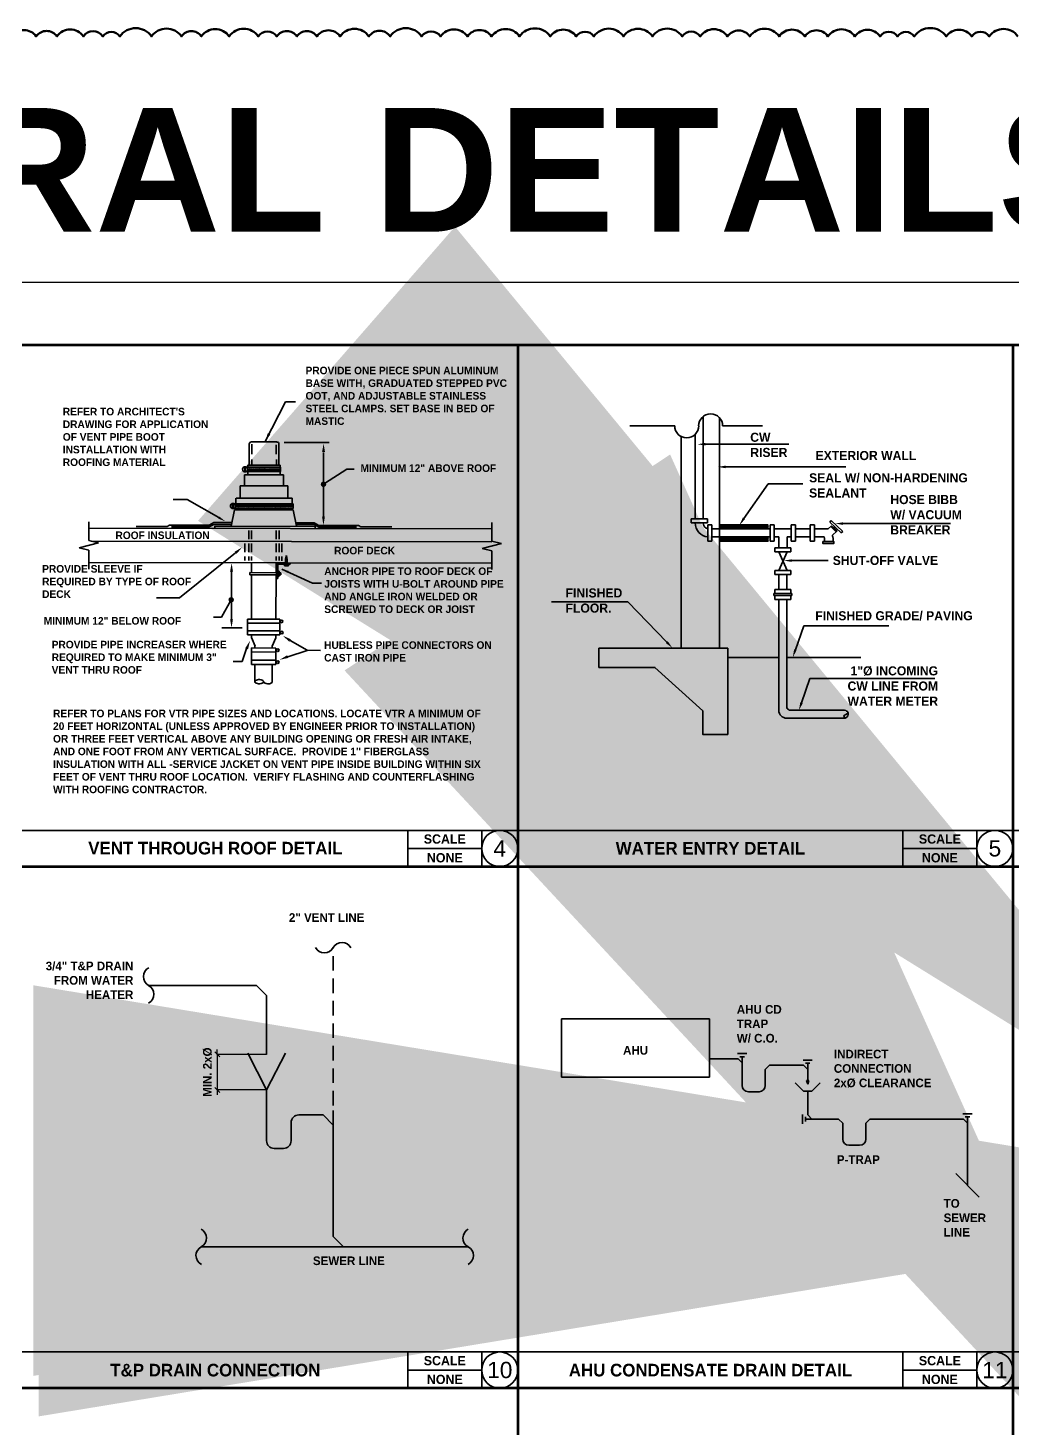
# Model space of a CAD drawing. Header units: inches. Extents: x 2025 to 34930, y -6955 to 4650.
# Drawn here: x 9066 to 9544, y -2413 to -1735 of the extents above; entities that cross this region are included whole.
import ezdxf

# ---------------------------------------------------------------- set-up
doc = ezdxf.new("R2010")
doc.units = ezdxf.units.IN
doc.header["$MEASUREMENT"] = 0
doc.layers.get('DEFPOINTS').update_dxf_attribs({"color": 104})
doc.layers.add('PDF-TEXT', color=7, linetype='Continuous', lineweight=35)
doc.layers.add('REV.01', color=1, linetype='Continuous', lineweight=50)
doc.styles.add('BOO', font='GOTHIC.TTF', dxfattribs={"height": 6})
doc.styles.add('Century Gothic_B', font='GOTHICB.TTF', dxfattribs={"height": 6.659722})
doc.styles.add('PDF Arial', font='arial.ttf')
doc.styles.add('PDF Arial Bold', font='arialbd.ttf')
doc.styles.add('romans', font='romans.shx')
doc.styles.add('SWISS', font='swissl.ttf')
doc.dimstyles.new('MECH-DIM', dxfattribs={"dimscale": 12, "dimtxt": 6, "dimasz": 0.2, "dimexe": 0, "dimexo": 0, "dimgap": 0, "dimtad": 0, "dimdec": 0, "dimzin": 3, "dimdsep": 46, "dimlunit": 4, "dimtxsty": 'BOO', "dimblk1": 'OBLIQUE', "dimblk2": 'OBLIQUE', "dimsah": 1, "dimcen": 0, "dimclrd": 45, "dimclre": 45, "dimclrt": 256, "dimazin": 0, "dimtfac": 1, "dimtdec": 0, "dimtix": 1, "dimtmove": 0, "dimatfit": 0, "dimfxl": 1, "dimtvp": 1, "dimfrac": 2, "dimtolj": 1, "dimtzin": 0, "dimarcsym": 2})
doc.dimstyles.new('STANDARD$7', dxfattribs={"dimscale": 48, "dimtxt": 0.125, "dimasz": 0.125, "dimexe": 0.0625, "dimexo": 0.0625, "dimgap": 0.0625, "dimtad": 1, "dimdec": 0, "dimzin": 3, "dimdsep": 46, "dimlunit": 4, "dimtxsty": 'SWISS', "dimcen": 0.0625, "dimadec": 0, "dimazin": 0, "dimtfac": 1, "dimtdec": 0, "dimtmove": 0, "dimatfit": 3, "dimfxl": 1, "dimfrac": 2, "dimtolj": 1, "dimtzin": 0, "dimarcsym": 0})

# ---------------------------------------------------------------- blocks, each defined once
blk = doc.blocks.new('_Oblique')
at = {"color": 0, "linetype": 'ByBlock', "lineweight": -2}
blk.add_line((-0.5, -0.5), (0.5, 0.5), dxfattribs=at)
blk = doc.blocks.new('*D298')
at = {"layer": 'DEFPOINTS', "color": 0, "ltscale": 0.3, "transparency": 16777216}
for p in [(9181.99, -2232.1), (9158.13, -2249.35), (9181.99, -2249.35)]:
    blk.add_point(p, dxfattribs=at)
at = {"layer": 'PDF-TEXT', "color": 45, "lineweight": -2, "ltscale": 0.3, "transparency": 16777216}
for p, q in [((9158.13, -2232.1), (9158.13, -2229.7)), ((9181.99, -2232.1), (9158.13, -2232.1)), ((9158.13, -2232.1), (9158.13, -2249.35)), ((9181.99, -2249.35), (9158.13, -2249.35)), ((9158.13, -2249.35), (9158.13, -2251.75))]:
    blk.add_line(p, q, dxfattribs=at)
at = {"layer": 'PDF-TEXT', "color": 45, "lineweight": -2, "ltscale": 0.3, "transparency": 16777216, "xscale": 2.4, "yscale": 2.4, "zscale": 2.4}
for p, rotation in [((9158.13, -2232.1), 270), ((9158.13, -2249.35), 90)]:
    blk.add_blockref('_Oblique', p, dxfattribs=dict(at, rotation=rotation))
at = {"layer": 'PDF-TEXT', "ltscale": 0.3, "transparency": 16777216, "insert": (9153.39, -2240.73), "char_height": 6, "attachment_point": 5, "rotation": 90, "style": 'BOO'}
blk.add_mtext('\\A1;{\\fCentury Gothic|b1|i0|c0|p34;\\H0.69792x;MIN. 2x%%C}', dxfattribs=at)
blk = doc.blocks.new('A$Cf9ec4cc1')
at = {"layer": 'PDF-TEXT'}
for centre, start, end in [((2.62, 4.82), 117.55874, 241.46432), ((-2.63, -4.82), 297.61731, 61.40527)]:
    blk.add_arc(centre, 5.49, start, end, dxfattribs=at)
blk = doc.blocks.new('A$Cb49b8052')
for p, q in [((-6, 3), (-6, -3)), ((-4, 1.5), (-4, -1.5)), ((-4, 0), (0, 0))]:
    blk.add_line(p, q)

msp = doc.modelspace()

# ---------------------------------------------------------------- hatches: boundary and pattern name
at = {"layer": 'PDF-TEXT', "transparency": 33554559}
for points in [[(9209.6, -1954.4), (9209.1, -1954.52), (9208.66, -1954.77), (9208.35, -1955.21), (9208.29, -1955.71), (9208.35, -1956.28), (9208.66, -1956.65), (9209.09, -1956.97), (9209.6, -1957.09)], [(9210.92, -1955.71), (9210.79, -1955.21), (9209.6, -1955.71), (9210.79, -1956.28)], [(9164.84, -2010.39), (9164.34, -2010.52), (9163.9, -2010.77), (9163.65, -2011.21), (9163.53, -2011.71), (9163.65, -2012.27), (9163.9, -2012.64), (9164.34, -2012.96), (9164.84, -2013.09)], [(9166.16, -2011.71), (9166.09, -2011.21), (9164.84, -2011.71), (9166.09, -2012.27)]]:
    msp.add_hatch(color=256, dxfattribs=at).paths.add_polyline_path(points)
h = msp.add_hatch(color=256, dxfattribs=at)
h.paths.add_polyline_path([(9209.6, -1957.08), (9210.11, -1956.96), (9209.61, -1955.71)])
h.paths.add_polyline_path([(9210.11, -1954.52), (9209.61, -1954.39), (9209.61, -1955.71)])
at = {"layer": 'PDF-TEXT', "ltscale": 0.3}
h = msp.add_hatch(dxfattribs=at)
h.set_pattern_fill('NET3', color=256, scale=3.923132, style=0)
h.set_pattern_definition([(360, (9376.11147, -2048.2543), (2e-16, 0.4903915), []), (60, (9376.11147, -2048.2543), (-0.4246915, 0.2451958), []), (120, (9376.11147, -2048.2543), (-0.4246915, -0.2451958), [])])
h.paths.add_polyline_path([(9425.09, -1977.35), (9425.09, -1975.39), (9401.56, -1975.39), (9401.56, -1977.35)])
h.paths.add_polyline_path([(9401.56, -1981.28), (9401.56, -1983.24), (9425.09, -1983.24), (9425.09, -1981.28)])
at = {"layer": 'PDF-TEXT', "transparency": 33554559}
h = msp.add_hatch(color=256, dxfattribs=at)
h.paths.add_polyline_path([(9164.84, -2013.09), (9165.34, -2012.96), (9164.84, -2011.71)])
h.paths.add_polyline_path([(9165.34, -2010.52), (9164.84, -2010.4), (9164.84, -2011.71)])

# ---------------------------------------------------------------- linework, layer by layer
at = {"layer": 'DEFPOINTS'}
msp.add_lwpolyline([(8330.71, -1857.81), (9797.6, -1857.81), (9797.6, -2938.88), (8330.71, -2938.88)], close=True, dxfattribs=at)
at = {"layer": 'PDF-TEXT', "color": 42, "lineweight": 100}
for p, q in [((8343.83, -1888.19), (9787.29, -1888.19)), ((9303.83, -1888.19), (9303.83, -2917.77)), ((9543.83, -1888.19), (9543.83, -2917.77)), ((8343.83, -2141.08), (9787.29, -2141.08)), ((9787.29, -2393.96), (8343.83, -2393.96))]:
    msp.add_line(p, q, dxfattribs=at)
at = {"layer": 'PDF-TEXT'}
for p, q in [((9181.32, -1934.99), (9191.12, -1915.71)), ((9191.12, -1915.71), (9195.95, -1915.72)), ((9173.53, -1946.44), (9173.55, -1936.23)), ((9173.67, -1935.85), (9173.61, -1936.23)), ((9173.92, -1935.54), (9173.67, -1935.85)), ((9174.24, -1935.29), (9173.92, -1935.54)), ((9174.62, -1935.23), (9174.24, -1935.29)), ((9174.62, -1935.16), (9187.02, -1935.18)), ((9174.81, -1936.35), (9174.8, -1941.18)), ((9186.71, -1936.69), (9186.7, -1941.13)), ((9187.4, -1935.31), (9187.02, -1935.25)), ((9187.71, -1935.56), (9187.4, -1935.31)), ((9187.96, -1935.87), (9187.71, -1935.56)), ((9188.02, -1936.25), (9187.96, -1935.87)), ((9188, -1946.47), (9188.02, -1936.26)), ((9190.46, -1935.44), (9212.39, -1935.48)), ((9209.57, -1971.88), (9209.62, -1940.36)), ((9394.74, -1936.33), (9435.2, -1936.33)), ((9171.4, -1947.69), (9171.4, -1949.38)), ((9171.41, -1947.69), (9171.78, -1947.69)), ((9171.78, -1947.69), (9171.77, -1949.38)), ((9172.28, -1947.44), (9188.82, -1947.47)), ((9172.97, -1946.44), (9188.57, -1946.47)), ((9172.97, -1947.44), (9172.97, -1946.44)), ((9174.79, -1943.68), (9174.79, -1946.44)), ((9186.82, -1943.7), (9186.81, -1946.46)), ((9188.57, -1946.47), (9188.57, -1947.47)), ((9188.82, -1947.47), (9188.82, -1949.59)), ((9404.62, -1947.32), (9462.84, -1947.32)), ((9171.33, -1956.52), (9171.33, -1951.14)), ((9171.33, -1951.14), (9190.19, -1951.17)), ((9171.4, -1949.38), (9171.78, -1949.38)), ((9172.28, -1949.57), (9188.82, -1949.6)), ((9172.96, -1951.14), (9172.96, -1949.57)), ((9173.46, -1948.01), (9173.15, -1949.14)), ((9173.84, -1948.01), (9173.53, -1949.14)), ((9174.21, -1948.01), (9173.96, -1949.14)), ((9174.65, -1948.01), (9174.34, -1949.14)), ((9175.03, -1948.01), (9174.72, -1949.14)), ((9175.41, -1948.01), (9175.15, -1949.14)), ((9175.84, -1948.01), (9175.53, -1949.14)), ((9176.22, -1948.01), (9175.91, -1949.14)), ((9176.66, -1948.01), (9176.41, -1949.14)), ((9177.1, -1948.01), (9176.78, -1949.14)), ((9177.47, -1948.01), (9177.16, -1949.14)), ((9177.85, -1948.02), (9177.6, -1949.14)), ((9178.29, -1948.02), (9177.97, -1949.15)), ((9178.66, -1948.02), (9178.35, -1949.15)), ((9179.1, -1948.02), (9178.79, -1949.15)), ((9179.48, -1948.02), (9179.16, -1949.15)), ((9179.92, -1948.02), (9179.6, -1949.15)), ((9180.29, -1948.02), (9179.98, -1949.15)), ((9180.73, -1948.02), (9180.41, -1949.15)), ((9181.11, -1948.02), (9180.79, -1949.15)), ((9181.54, -1948.02), (9181.23, -1949.15)), ((9181.92, -1948.02), (9181.6, -1949.15)), ((9182.3, -1948.02), (9182.05, -1949.15)), ((9182.67, -1948.02), (9182.42, -1949.15)), ((9183.17, -1948.02), (9182.86, -1949.15)), ((9183.55, -1948.02), (9183.24, -1949.15)), ((9183.93, -1948.03), (9183.67, -1949.15)), ((9184.36, -1948.03), (9184.05, -1949.16)), ((9184.74, -1948.03), (9184.43, -1949.16)), ((9185.12, -1948.03), (9184.86, -1949.16)), ((9185.55, -1948.03), (9185.24, -1949.16)), ((9185.93, -1948.03), (9185.62, -1949.16)), ((9186.37, -1948.03), (9186.12, -1949.16)), ((9186.81, -1948.03), (9186.49, -1949.16)), ((9187.19, -1948.03), (9186.87, -1949.16)), ((9187.56, -1948.03), (9187.31, -1949.16)), ((9188, -1948.03), (9187.68, -1949.16)), ((9188.38, -1948.03), (9188.06, -1949.16)), ((9188.81, -1948.03), (9188.5, -1949.16)), ((9188.56, -1951.17), (9188.56, -1949.59)), ((9190.19, -1951.17), (9190.18, -1956.55)), ((9210.04, -1955.39), (9220.89, -1948.33)), ((9220.96, -1948.33), (9224.53, -1948.34)), ((9169.19, -1956.52), (9169.19, -1962.47)), ((9169.19, -1956.52), (9192.37, -1956.56)), ((9192.37, -1956.56), (9192.36, -1962.51)), ((9413.4, -1972.33), (9425.13, -1955.44)), ((9425.13, -1955.44), (9442.03, -1955.44)), ((9143.43, -1963.06), (9136.73, -1963.05)), ((9158.89, -1971.92), (9143.43, -1963.06)), ((9166.48, -1968.11), (9164.9, -1976.06)), ((9165.54, -1965.47), (9165.92, -1965.48)), ((9165.54, -1965.48), (9165.54, -1967.17)), ((9165.54, -1967.17), (9165.91, -1967.17)), ((9165.92, -1965.48), (9165.91, -1967.17)), ((9166.42, -1965.23), (9194.93, -1965.27)), ((9194.92, -1967.4), (9166.42, -1967.36)), ((9194.92, -1968.15), (9166.48, -1968.11)), ((9167.42, -1965.73), (9167.1, -1966.86)), ((9167.17, -1962.48), (9167.17, -1965.23)), ((9167.17, -1967.36), (9167.17, -1968.11)), ((9194.37, -1962.51), (9167.19, -1962.47)), ((9167.8, -1965.73), (9167.48, -1966.86)), ((9168.17, -1965.73), (9167.92, -1966.86)), ((9168.61, -1965.73), (9168.29, -1966.86)), ((9168.99, -1965.73), (9168.67, -1966.86)), ((9169.36, -1965.73), (9169.11, -1966.86)), ((9169.8, -1965.74), (9169.48, -1966.86)), ((9170.18, -1965.74), (9169.86, -1966.86)), ((9170.62, -1965.74), (9170.36, -1966.87)), ((9170.99, -1965.74), (9170.74, -1966.87)), ((9171.43, -1965.74), (9171.12, -1966.87)), ((9171.81, -1965.74), (9171.56, -1966.87)), ((9172.24, -1965.74), (9171.93, -1966.87)), ((9172.62, -1965.74), (9172.31, -1966.87)), ((9173.06, -1965.74), (9172.75, -1966.87)), ((9173.43, -1965.74), (9173.12, -1966.87)), ((9173.87, -1965.74), (9173.56, -1966.87)), ((9174.25, -1965.74), (9173.94, -1966.87)), ((9174.69, -1965.74), (9174.37, -1966.87)), ((9175.06, -1965.74), (9174.75, -1966.87)), ((9175.44, -1965.74), (9175.19, -1966.87)), ((9175.88, -1965.74), (9175.56, -1966.87)), ((9176.25, -1965.75), (9176, -1966.87)), ((9176.63, -1965.75), (9176.38, -1966.88)), ((9177.13, -1965.75), (9176.81, -1966.88)), ((9177.51, -1965.75), (9177.19, -1966.88)), ((9177.88, -1965.75), (9177.63, -1966.88)), ((9178.32, -1965.75), (9178.07, -1966.88)), ((9178.7, -1965.75), (9178.45, -1966.88)), ((9179.14, -1965.75), (9178.82, -1966.88)), ((9179.51, -1965.75), (9179.26, -1966.88)), ((9179.95, -1965.75), (9179.64, -1966.88)), ((9180.33, -1965.75), (9180.01, -1966.88)), ((9180.76, -1965.75), (9180.51, -1966.88)), ((9181.14, -1965.75), (9180.89, -1966.88)), ((9181.58, -1965.75), (9181.27, -1966.88)), ((9181.95, -1965.75), (9181.64, -1966.88)), ((9182.39, -1965.76), (9182.08, -1966.88)), ((9182.77, -1965.76), (9182.46, -1966.89)), ((9183.14, -1965.76), (9182.89, -1966.89)), ((9183.58, -1965.76), (9183.27, -1966.89)), ((9184.02, -1965.76), (9183.71, -1966.89)), ((9184.4, -1965.76), (9184.08, -1966.89)), ((9184.84, -1965.76), (9184.52, -1966.89)), ((9185.27, -1965.76), (9185.02, -1966.89)), ((9185.65, -1965.76), (9185.4, -1966.89)), ((9186.09, -1965.76), (9185.78, -1966.89)), ((9186.53, -1965.76), (9186.21, -1966.89)), ((9186.9, -1965.76), (9186.59, -1966.89)), ((9187.34, -1965.76), (9187.03, -1966.89)), ((9187.72, -1965.76), (9187.4, -1966.89)), ((9188.09, -1965.76), (9187.84, -1966.89)), ((9188.53, -1965.77), (9188.22, -1966.89)), ((9188.97, -1965.77), (9188.66, -1966.9)), ((9189.35, -1965.77), (9189.03, -1966.9)), ((9189.79, -1965.77), (9189.47, -1966.9)), ((9190.16, -1965.77), (9189.85, -1966.9)), ((9190.54, -1965.77), (9190.28, -1966.9)), ((9190.92, -1965.77), (9190.66, -1966.9)), ((9191.35, -1965.77), (9191.04, -1966.9)), ((9191.73, -1965.77), (9191.47, -1966.9)), ((9192.17, -1965.77), (9191.92, -1966.9)), ((9192.6, -1965.77), (9192.29, -1966.9)), ((9192.98, -1965.77), (9192.73, -1966.9)), ((9193.48, -1965.77), (9193.17, -1966.9)), ((9193.92, -1965.77), (9193.6, -1966.9)), ((9194.3, -1965.77), (9194.04, -1966.9)), ((9194.36, -1962.52), (9194.36, -1965.27)), ((9194.36, -1967.4), (9194.36, -1968.16)), ((9194.74, -1965.78), (9194.42, -1966.9)), ((9194.93, -1965.27), (9194.92, -1967.4)), ((9194.92, -1968.16), (9196.54, -1976.11)), ((9095.85, -1982.97), (9095.87, -1973.88)), ((9156.51, -1974.29), (9154.25, -1975.6)), ((9165.28, -1974.31), (9156.5, -1974.29)), ((9196.17, -1974.36), (9205.01, -1974.37)), ((9205.01, -1974.37), (9207.26, -1975.68)), ((9291.25, -1983.28), (9291.27, -1974.2)), ((9461.49, -1974.79), (9513.61, -1974.79)), ((9095.86, -1977.02), (9291.26, -1977.33)), ((9118.73, -1976.17), (9133.77, -1976.2)), ((9133.77, -1976.2), (9134.9, -1975.57)), ((9154.25, -1975.61), (9134.89, -1975.58)), ((9135.9, -1976.39), (9154.25, -1976.42)), ((9154.25, -1976.42), (9156.51, -1975.17)), ((9165.08, -1975.18), (9156.5, -1975.17)), ((9156.94, -1977.11), (9156.94, -1976.05)), ((9156.95, -1976.05), (9205.62, -1976.13)), ((9173.35, -1978.14), (9173.35, -1982.34)), ((9174.74, -1978.14), (9174.73, -1982.34)), ((9186.64, -1978.16), (9186.63, -1982.36)), ((9188.09, -1978.17), (9188.08, -1982.36)), ((9196.36, -1975.23), (9205, -1975.25)), ((9205, -1975.25), (9207.26, -1976.5)), ((9205.63, -1976.12), (9205.63, -1977.19)), ((9207.25, -1975.69), (9226.61, -1975.73)), ((9207.25, -1976.51), (9225.61, -1976.54)), ((9226.62, -1975.72), (9227.74, -1976.35)), ((9227.74, -1976.35), (9242.77, -1976.38)), ((9091.15, -1986.53), (9100.55, -1984.16)), ((9095.84, -1987.66), (9091.15, -1986.53)), ((9095.83, -1996.81), (9095.84, -1987.66)), ((9100.55, -1984.16), (9095.85, -1982.97)), ((9096.91, -1983.29), (9291.25, -1983.6)), ((9171.46, -1984.4), (9171.46, -1988.6)), ((9173.34, -1984.41), (9173.34, -1988.6)), ((9174.73, -1984.41), (9174.72, -1988.61)), ((9186.63, -1984.43), (9186.62, -1988.62)), ((9188.07, -1984.43), (9188.07, -1988.63)), ((9189.45, -1984.43), (9189.44, -1988.63)), ((9286.55, -1986.84), (9295.95, -1984.47)), ((9291.25, -1987.98), (9286.55, -1986.84)), ((9291.23, -1997.12), (9291.25, -1987.98)), ((9295.95, -1984.47), (9291.25, -1983.28)), ((9191.25, -1993.83), (9095.83, -1993.68)), ((9167.01, -1988.97), (9139.85, -2010.85)), ((9171.45, -1990.67), (9171.45, -1992.74)), ((9173.33, -1990.67), (9173.33, -1992.74)), ((9174.71, -1993.8), (9174.7, -1998.56)), ((9174.72, -1990.67), (9174.71, -1992.74)), ((9186.61, -1993.82), (9186.6, -1998.58)), ((9186.62, -1990.69), (9186.61, -1992.76)), ((9186.86, -1994.02), (9186.85, -2001.47)), ((9193.44, -1994.03), (9186.86, -1994.02)), ((9187.41, -2001.47), (9187.42, -1994.52)), ((9187.42, -1994.52), (9193.44, -1994.53)), ((9188.06, -1990.69), (9188.06, -1992.76)), ((9189.44, -1990.69), (9189.43, -1992.77)), ((9190.68, -1995.34), (9190.68, -1994.52)), ((9192.68, -1995.34), (9190.68, -1995.34)), ((9191.63, -1990.32), (9191.25, -1992.08)), ((9191.25, -1992.08), (9191.25, -1994.02)), ((9191.94, -1992.2), (9191.63, -1990.32)), ((9291.23, -1994), (9191.93, -1993.84)), ((9191.94, -1994.02), (9191.94, -1992.2)), ((9192.69, -1994.53), (9192.68, -1995.34)), ((9193.44, -1994.52), (9193.44, -1994.02)), ((9436.6, -1992.74), (9454.16, -1992.74)), ((9165.02, -2021.67), (9165.05, -1997.8)), ((9173.89, -1998.56), (9173.88, -1999.63)), ((9186.85, -1998.59), (9173.89, -1998.56)), ((9173.89, -1999.63), (9186.85, -1999.65)), ((9174.7, -1999.63), (9174.67, -2021.06)), ((9186.6, -1999.65), (9186.57, -2021.08)), ((9186.85, -2001.47), (9187.42, -2001.47)), ((9188.17, -2000.28), (9187.41, -2000.28)), ((9187.42, -1997.9), (9188.17, -1997.9)), ((9188.17, -1997.91), (9188.16, -2000.28)), ((9188.17, -1999.66), (9188.98, -1999.66)), ((9188.24, -1998.58), (9188.99, -1998.59)), ((9188.98, -1999.66), (9188.98, -1998.59)), ((9189.42, -1996.84), (9204.32, -2003.69)), ((9204.32, -2003.69), (9208.58, -2003.7)), ((9139.85, -2010.85), (9128.7, -2010.83)), ((9164.79, -2011.77), (9160.13, -2020.15)), ((9357.05, -2012.74), (9320.1, -2012.74)), ((9376, -2032.26), (9357.05, -2012.74)), ((9160.13, -2020.15), (9156.32, -2020.15)), ((9172.72, -2021.06), (9172.71, -2028.76)), ((9188.51, -2021.08), (9172.72, -2021.06)), ((9188.49, -2028.79), (9188.51, -2021.08)), ((9170.09, -2025.31), (9160.32, -2025.29)), ((9172.71, -2026.82), (9188.5, -2026.85)), ((9172.71, -2028.76), (9188.49, -2028.79)), ((9172.72, -2023), (9188.5, -2023.03)), ((9174.65, -2028.77), (9174.65, -2030.08)), ((9186.55, -2030.1), (9186.55, -2028.78)), ((9438.34, -2035.99), (9442.42, -2024.33)), ((9442.42, -2024.33), (9483.64, -2024.33)), ((9170.12, -2041.66), (9172.32, -2035.41)), ((9174.64, -2035.09), (9174.63, -2043.11)), ((9186.48, -2035.11), (9174.64, -2035.09)), ((9174.65, -2030.08), (9176.4, -2034.16)), ((9176.39, -2035.1), (9176.39, -2034.15)), ((9184.79, -2034.17), (9186.55, -2030.1)), ((9184.79, -2035.11), (9184.79, -2034.17)), ((9186.48, -2036.17), (9186.48, -2035.11)), ((9193.38, -2031.48), (9201.65, -2036.2)), ((9165.79, -2041.66), (9170.12, -2041.66)), ((9174.63, -2041.04), (9186.47, -2041.06)), ((9186.48, -2037.05), (9174.64, -2037.03)), ((9186.47, -2043.13), (9186.48, -2036.17)), ((9192.3, -2039.38), (9201.65, -2036.26)), ((9201.65, -2036.19), (9208.1, -2036.27)), ((9174.63, -2043.11), (9186.47, -2043.13)), ((9176.37, -2051.44), (9176.38, -2043.11)), ((9184.76, -2051.46), (9184.78, -2043.13)), ((9176.43, -2051.13), (9176.37, -2051.45)), ((9176.37, -2051.45), (9176.43, -2051.76)), ((9176.68, -2050.89), (9176.43, -2051.13)), ((9176.43, -2051.76), (9176.68, -2052.01)), ((9177.06, -2050.69), (9176.68, -2050.89)), ((9176.68, -2052.01), (9177.06, -2052.2)), ((9177.56, -2050.51), (9177.06, -2050.69)), ((9177.06, -2052.2), (9177.56, -2052.39)), ((9178.13, -2050.44), (9177.56, -2050.51)), ((9177.56, -2052.39), (9178.12, -2052.45)), ((9178.12, -2052.45), (9178.75, -2052.45)), ((9178.75, -2050.44), (9178.13, -2050.44)), ((9179.31, -2050.51), (9178.75, -2050.44)), ((9178.75, -2052.45), (9179.31, -2052.39)), ((9179.82, -2050.7), (9179.31, -2050.51)), ((9179.31, -2052.39), (9179.81, -2052.2)), ((9179.81, -2052.2), (9180.19, -2052.02)), ((9180.19, -2050.89), (9179.82, -2050.7)), ((9180.44, -2051.14), (9180.19, -2050.89)), ((9180.19, -2052.02), (9180.44, -2051.77)), ((9180.5, -2051.45), (9180.44, -2051.14)), ((9180.44, -2051.77), (9180.5, -2051.45)), ((9180.63, -2051.45), (9180.69, -2051.77)), ((9180.69, -2051.77), (9180.94, -2052.02)), ((9180.94, -2052.02), (9181.31, -2052.21)), ((9181.31, -2052.21), (9181.81, -2052.39)), ((9181.81, -2052.39), (9182.38, -2052.46)), ((9182.38, -2052.46), (9183, -2052.46)), ((9183, -2052.46), (9183.57, -2052.4)), ((9183.57, -2052.4), (9184.07, -2052.21)), ((9184.07, -2052.21), (9184.45, -2052.02)), ((9184.45, -2052.02), (9184.7, -2051.77)), ((9184.7, -2051.77), (9184.76, -2051.46)), ((9441.33, -2061.61), (9445.42, -2049.95)), ((9445.42, -2049.95), (9506.01, -2049.95)), ((9787.29, -2123.5), (8343.83, -2123.5)), ((9250.5, -2141.08), (9250.5, -2123.5)), ((9286.27, -2141.08), (9286.27, -2123.5)), ((9490.5, -2141.08), (9490.5, -2123.5)), ((9526.27, -2141.08), (9526.27, -2123.5)), ((9286.27, -2132.28), (9250.5, -2132.28)), ((9526.27, -2132.28), (9490.5, -2132.28)), ((9214.31, -2180.57), (9214.31, -2180.38)), ((9214.31, -2191.46), (9214.31, -2184.44)), ((9177.04, -2198.68), (9124.84, -2198.68)), ((9181.99, -2203.63), (9177.04, -2198.68)), ((9214.31, -2202.36), (9214.31, -2195.33)), ((9181.99, -2232.1), (9181.99, -2203.63)), ((9214.31, -2213.25), (9214.31, -2206.22)), ((9214.31, -2224.14), (9214.31, -2217.12)), ((9396.66, -2214.88), (9324.96, -2214.88)), ((9324.96, -2214.88), (9324.96, -2243.14)), ((9396.66, -2243.14), (9396.66, -2214.88)), ((9181.99, -2249.35), (9172.86, -2231.56)), ((9181.99, -2249.35), (9191.12, -2231.56)), ((9214.31, -2235.04), (9214.31, -2228.01)), ((9214.31, -2245.93), (9214.31, -2238.9)), ((9396.66, -2234.23), (9410.54, -2234.23)), ((9412.54, -2236.23), (9410.54, -2234.23)), ((9412.54, -2236.23), (9412.54, -2247.23)), ((9425.74, -2237.37), (9423.74, -2239.37)), ((9423.74, -2247.23), (9423.74, -2239.37)), ((9425.74, -2237.37), (9442.3, -2237.37)), ((9444.3, -2239.37), (9442.3, -2237.37)), ((9444.3, -2238.23), (9444.3, -2244.85)), ((9324.96, -2243.14), (9396.66, -2243.14)), ((9442.3, -2249.98), (9438.21, -2245.89)), ((9444.87, -2244.85), (9443.73, -2244.85)), ((9443.73, -2244.85), (9444.3, -2246.49)), ((9444.3, -2246.49), (9444.87, -2244.85)), ((9446.3, -2249.98), (9450.39, -2245.89)), ((9181.99, -2249.35), (9181.99, -2273.98)), ((9214.31, -2256.82), (9214.31, -2249.8)), ((9415.54, -2250.23), (9420.74, -2250.23)), ((9446.3, -2249.98), (9442.3, -2249.98)), ((9444.3, -2249.98), (9444.3, -2261.47)), ((9214.31, -2259.37), (9214.31, -2320.41)), ((9193.91, -2265.16), (9193.91, -2273.98)), ((9197.63, -2261.45), (9209.36, -2261.45)), ((9209.36, -2261.45), (9214.31, -2266.4)), ((9446.3, -2263.47), (9444.3, -2261.47)), ((9459.29, -2263.47), (9446.3, -2263.47)), ((9461.29, -2265.47), (9459.29, -2263.47)), ((9461.29, -2265.47), (9461.29, -2273.15)), ((9474.49, -2263.47), (9472.49, -2265.47)), ((9472.49, -2273.15), (9472.49, -2265.47)), ((9474.49, -2263.47), (9519.78, -2263.47)), ((9521.78, -2265.47), (9519.78, -2263.47)), ((9521.78, -2265.47), (9521.78, -2295.64)), ((9185.7, -2277.69), (9190.2, -2277.69)), ((9464.29, -2276.15), (9469.49, -2276.15)), ((9516.07, -2289.92), (9527.5, -2301.35)), ((9219.26, -2325.36), (9214.31, -2320.41)), ((9150.31, -2325.36), (9279.73, -2325.36)), ((9787.29, -2376.39), (8343.83, -2376.39)), ((9250.5, -2393.96), (9250.5, -2376.39)), ((9286.27, -2393.96), (9286.27, -2376.39)), ((9490.5, -2393.96), (9490.5, -2376.39)), ((9526.27, -2393.96), (9526.27, -2376.39)), ((9286.27, -2385.17), (9250.5, -2385.17)), ((9526.27, -2385.17), (9490.5, -2385.17))]:
    msp.add_line(p, q, dxfattribs=at)
at = {"layer": 'PDF-TEXT', "ltscale": 0.3}
for p, q in [((9379.84, -1927.43), (9358.13, -1927.43)), ((9393.71, -1922.83), (9393.71, -1972.5)), ((9422.44, -1927.43), (9403.06, -1927.43)), ((9389.79, -1931.5), (9389.79, -1972.5)), ((9387.82, -1972.5), (9387.82, -1974.46)), ((9387.82, -1972.5), (9395.67, -1972.5)), ((9387.82, -1974.46), (9395.67, -1974.46)), ((9395.67, -1972.5), (9395.67, -1974.46)), ((9454.99, -1974.03), (9455.71, -1973.37)), ((9454.99, -1974.03), (9460.56, -1979.25)), ((9455.71, -1973.37), (9461.29, -1978.59)), ((9395.95, -1975.39), (9397.91, -1975.39)), ((9395.95, -1975.39), (9395.95, -1983.24)), ((9397.91, -1975.39), (9397.91, -1983.24)), ((9397.91, -1977.35), (9426.09, -1977.35)), ((9397.91, -1981.28), (9426.09, -1981.28)), ((9401.56, -1975.39), (9425.09, -1975.39)), ((9426.09, -1975.39), (9428.05, -1975.39)), ((9426.09, -1975.39), (9426.09, -1983.24)), ((9428.05, -1975.39), (9428.05, -1983.24)), ((9428.05, -1977.35), (9436.36, -1977.35)), ((9428.05, -1981.28), (9430.39, -1981.28)), ((9430.39, -1981.28), (9430.39, -1986.51)), ((9434.31, -1981.28), (9436.36, -1981.28)), ((9434.31, -1981.28), (9434.31, -1986.51)), ((9436.36, -1975.39), (9438.33, -1975.39)), ((9436.36, -1975.39), (9436.36, -1983.24)), ((9438.33, -1975.39), (9438.33, -1983.24)), ((9438.33, -1977.35), (9445.58, -1977.35)), ((9438.33, -1981.28), (9445.58, -1981.28)), ((9445.58, -1975.39), (9447.54, -1975.39)), ((9445.58, -1975.39), (9445.58, -1983.24)), ((9447.54, -1975.39), (9447.54, -1983.24)), ((9447.54, -1977.35), (9454.24, -1977.35)), ((9447.54, -1981.28), (9452.34, -1981.28)), ((9454.24, -1977.35), (9455.92, -1975.83)), ((9455.48, -1976.23), (9458.18, -1978.76)), ((9455.77, -1976.5), (9456.21, -1976.1)), ((9455.92, -1975.83), (9458.62, -1978.36)), ((9456.06, -1976.77), (9456.49, -1976.37)), ((9456.14, -1980.61), (9458.62, -1978.36)), ((9456.34, -1977.03), (9456.78, -1976.64)), ((9456.63, -1977.3), (9457.07, -1976.91)), ((9456.92, -1977.57), (9457.36, -1977.18)), ((9457.05, -1976.89), (9457.56, -1976.44)), ((9457.21, -1977.84), (9457.64, -1977.44)), ((9457.39, -1977.21), (9457.9, -1976.76)), ((9457.49, -1978.11), (9457.93, -1977.71)), ((9457.78, -1978.38), (9458.22, -1977.98)), ((9460.56, -1979.25), (9461.29, -1978.59)), ((9395.95, -1983.24), (9397.91, -1983.24)), ((9401.56, -1983.24), (9425.09, -1983.24)), ((9426.09, -1983.24), (9428.05, -1983.24)), ((9436.15, -1986.51), (9428.31, -1986.51)), ((9428.31, -1986.51), (9428.31, -1988.47)), ((9436.15, -1988.47), (9428.31, -1988.47)), ((9434.31, -1988.47), (9430.39, -1997.5)), ((9430.39, -1988.47), (9434.31, -1997.5)), ((9436.15, -1986.51), (9436.15, -1988.47)), ((9436.36, -1983.24), (9438.33, -1983.24)), ((9445.58, -1983.24), (9447.54, -1983.24)), ((9436.15, -1997.5), (9428.31, -1997.5)), ((9428.31, -1997.5), (9428.31, -1999.47)), ((9436.15, -1999.47), (9428.31, -1999.47)), ((9430.27, -1999.47), (9430.27, -2006.71)), ((9434.19, -1999.47), (9434.19, -2006.71)), ((9436.15, -1997.5), (9436.15, -1999.47)), ((9436.55, -2008.68), (9427.92, -2008.68)), ((9427.92, -2008.68), (9427.92, -2009.66)), ((9436.15, -2006.71), (9428.31, -2006.71)), ((9428.31, -2006.71), (9428.31, -2008.68)), ((9436.15, -2006.71), (9436.15, -2008.68)), ((9436.55, -2008.68), (9436.55, -2009.66)), ((9436.55, -2009.66), (9427.92, -2009.66)), ((9428.31, -2009.66), (9428.31, -2011.62)), ((9428.31, -2011.62), (9436.15, -2011.62)), ((9430.27, -2011.62), (9430.27, -2065.26)), ((9434.19, -2011.62), (9434.19, -2064.03)), ((9436.15, -2009.66), (9436.15, -2011.62)), ((9405.53, -2039.64), (9430.27, -2039.64)), ((9434.19, -2039.64), (9470.01, -2039.64)), ((9434.19, -2069.18), (9462.22, -2069.18)), ((9435.33, -2065.26), (9462.22, -2065.26))]:
    msp.add_line(p, q, dxfattribs=at)
at = {"layer": 'PDF-TEXT', "ltscale": 20}
for p, q in [((9401.56, -1923.52), (9401.56, -2035.22)), ((9382.97, -1932.58), (9382.97, -2035.22))]:
    msp.add_line(p, q, dxfattribs=at)
at = {"layer": 'PDF-TEXT', "ltscale": 0.3}
msp.add_lwpolyline([(9451.71, -1983.46), (9456.98, -1983.46), (9456.98, -1984.48), (9451.71, -1984.48)], close=True, dxfattribs=at)
at = {"layer": 'PDF-TEXT', "ltscale": 20}
msp.add_lwpolyline([(9393.44, -2065.55), (9393.44, -2077.04), (9405.53, -2077.04), (9405.53, -2035.23), (9388.83, -2035.22), (9343.09, -2035.22), (9343.09, -2044.48), (9370.29, -2044.48)], close=True, dxfattribs=at)
at = {"layer": 'PDF-TEXT'}
for centre, radius in [((9171.59, -1948.49), 1.25), ((9165.74, -1966.27), 1.25), ((9189.3, -2022.21), 0.641), ((9189.37, -2027.66), 0.641), ((9187.4, -2036.18), 0.639), ((9187.39, -2042), 0.639), ((9295.05, -2132.28), 8.78), ((9535.05, -2132.28), 8.78), ((9295.05, -2385.17), 8.78), ((9535.05, -2385.17), 8.78)]:
    msp.add_circle(centre, radius, dxfattribs=at)
at = {"layer": 'PDF-TEXT', "ltscale": 0.3}
for centre, radius, start, end in [((9385.65, -1927.43), 5.81, 180, 0), ((9397.26, -1927.43), 5.81, 0, 180), ((9396.64, -1974.46), 6.85, 180, 264.27926), ((9396.7, -1974.46), 2.99, 180, 255.60402), ((9448.03, -1982.37), 4.44, 345.75105, 14.24895), ((9453.87, -1982.28), 2.81, 335.20858, 36.36648), ((9434.19, -2065.26), 3.92, 180, 270), ((9437.57, -2062.03), 3.92, 210.65424, 235.26301), ((9461.62, -2066.98), 2.37, 292.91507, 13.30023)]:
    msp.add_arc(centre, radius, start, end, dxfattribs=at)
at = {"layer": 'PDF-TEXT'}
for centre, radius, start, end in [((9415.54, -2247.23), 3, 180, 270), ((9420.74, -2247.23), 3, 270, 0), ((9197.63, -2265.16), 3.71, 90, 180), ((9464.29, -2273.15), 3, 180, 270), ((9469.49, -2273.15), 3, 270, 0), ((9185.7, -2273.98), 3.71, 180, 270), ((9190.2, -2273.98), 3.71, 270, 0)]:
    msp.add_arc(centre, radius, start, end, dxfattribs=at)
at = {"layer": 'PDF-TEXT', "ltscale": 0.3}
msp.add_open_spline([(9462.22, -2065.26), (9462.89, -2065.55), (9465.51, -2066.68), (9459.93, -2067.73), (9463.16, -2069.28), (9462.22, -2069.18)], degree=3, knots=[0, 0, 0, 0, 0.410751, 1.595782, 2.37667, 2.37667, 2.37667, 2.37667], dxfattribs=at)
at = {"layer": 'PDF-TEXT', "transparency": 33554559}
for points in [[(9183.83, -1931.61), (9182.58, -1930.98), (9181.32, -1934.99)], [(9208.94, -1940.05), (9210.32, -1940.05), (9209.64, -1935.92)], [(9210.55, -1954.77), (9210.11, -1954.52), (9209.61, -1955.71)], [(9210.79, -1955.21), (9210.54, -1954.77), (9209.6, -1955.71)], [(9210.54, -1956.65), (9210.79, -1956.28), (9209.6, -1955.71)], [(9210.11, -1956.96), (9210.55, -1956.65), (9209.61, -1955.71)], [(9159.15, -1971.41), (9158.58, -1972.42), (9161.96, -1973.67)], [(9210.27, -1971.44), (9208.89, -1971.44), (9209.57, -1975.63)], [(9166.51, -1988.47), (9167.46, -1989.47), (9170.15, -1986.28)], [(9164.3, -1998.12), (9165.74, -1998.12), (9165.06, -1993.98)], [(9192.05, -1998.72), (9192.56, -1997.72), (9189.43, -1996.83)], [(9165.78, -2010.77), (9165.35, -2010.52), (9164.84, -2011.71)], [(9166.1, -2011.21), (9165.79, -2010.77), (9164.84, -2011.71)], [(9165.34, -2012.96), (9165.78, -2012.65), (9164.84, -2011.71)], [(9165.78, -2012.65), (9166.1, -2012.28), (9164.84, -2011.71)], [(9165.7, -2021.23), (9164.33, -2021.23), (9165.01, -2025.36)], [(9193.01, -2032.05), (9193.76, -2030.86), (9189.88, -2029.16)], [(9171.7, -2035.15), (9173.01, -2035.72), (9173.96, -2031.58)], [(9192.49, -2039.94), (9191.99, -2038.63), (9188.35, -2040.81)]]:
    msp.add_solid(points, dxfattribs=at)
at = {"layer": 'PDF-TEXT'}
for points in [[(9394.74, -1936.97), (9390.88, -1936.33), (9394.74, -1935.68)], [(9404.62, -1947.96), (9400.75, -1947.32), (9404.62, -1946.67)], [(9413.93, -1972.69), (9411.2, -1975.5), (9412.87, -1971.96)], [(9461.49, -1975.44), (9457.63, -1974.79), (9461.49, -1974.15)], [(9436.6, -1993.38), (9432.74, -1992.74), (9436.6, -1992.1)], [(9376.46, -2031.82), (9378.69, -2035.04), (9375.54, -2032.71)], [(9438.94, -2036.21), (9437.06, -2039.64), (9437.73, -2035.78)], [(9441.94, -2061.83), (9440.06, -2065.26), (9440.73, -2061.4)]]:
    msp.add_solid(points, dxfattribs=at)
at = {"layer": 'REV.01'}
msp.add_lwpolyline([(9546.21, -1738.58, 0.520567), (9532.33, -1738.58, 0.520567), (9523.86, -1738.58, 0.520567), (9511.49, -1738.58, 0.520567), (9495.96, -1738.58, 0.520567), (9487.87, -1738.58, 0.520567), (9479.37, -1738.58, 0.520567), (9467.22, -1738.58, 0.520567), (9454.15, -1738.58, 0.520567), (9442.93, -1738.58, 0.520567), (9430.46, -1738.58, 0.520567), (9416.25, -1738.58, 0.520567), (9405.49, -1738.58, 0.520567), (9392.2, -1738.58, 0.520567), (9383.49, -1738.58, 0.520567), (9369.01, -1738.58, 0.520567), (9355.01, -1738.58, 0.520567), (9340.69, -1738.58, 0.520567), (9332.11, -1738.58, 0.520567), (9319.53, -1738.58, 0.520567), (9304.68, -1738.58, 0.520567), (9291.11, -1738.58, 0.520567), (9279.34, -1738.58, 0.520567), (9266.35, -1738.58, 0.520567), (9257.15, -1738.58, 0.520567), (9241.92, -1738.58, 0.520567), (9231.61, -1738.58, 0.520567), (9217.67, -1738.58, 0.520567), (9206.35, -1738.58, 0.520567), (9196.72, -1738.58, 0.520567), (9186.96, -1738.58, 0.520567), (9177.98, -1738.58, 0.520567), (9163.88, -1738.58, 0.520567), (9150.37, -1738.58, 0.520567), (9140.76, -1738.58, 0.520567), (9126.22, -1738.58, 0.520567), (9110.89, -1738.58, 0.520567), (9102.63, -1738.58, 0.520567), (9093.22, -1738.58, 0.520567), (9080.41, -1738.58, 0.520567), (9070.31, -1738.58, 0.520567), (9058.62, -1738.58, 0.520567)], format="xyb", dxfattribs=at)

# ---------------------------------------------------------------- block references
at = {"layer": 'PDF-TEXT'}
for name, p, xscale, yscale, zscale, rotation in [('A$Cf9ec4cc1', (9214.31, -2180.38), 0.8838806932266189, 0.8838806932266189, 0.8838806932266189, 270), ('A$Cb49b8052', (9412.54, -2236.23), 0.7499999999999999, 0.7499999999999999, 0.7499999999999999, 270.0000000000744), ('A$Cb49b8052', (9444.3, -2239.37), 0.7499999999999999, 0.7499999999999999, 0.7499999999999999, 270.0000000000744), ('A$Cb49b8052', (9521.78, -2265.47), 0.7499999999999999, 0.7499999999999999, 0.7499999999999999, 270.0000000000744)]:
    msp.add_blockref(name, p, dxfattribs=dict(at, xscale=xscale, yscale=yscale, zscale=zscale, rotation=rotation))
for name, p, xscale, yscale, zscale in [('A$Cf9ec4cc1', (9124.84, -2198.68), 0.8838806932266189, 0.8838806932266189, 0.8838806932266189), ('A$Cb49b8052', (9446.3, -2263.47), 0.7500000000000001, 0.7500000000000001, 0.7500000000000001), ('A$Cf9ec4cc1', (9150.31, -2325.36), -0.8838806932266189, 0.8838806932266189, 0.8838806932266189), ('A$Cf9ec4cc1', (9279.73, -2325.36), 0.8838806932266189, 0.8838806932266189, 0.8838806932266189)]:
    msp.add_blockref(name, p, dxfattribs=dict(at, xscale=xscale, yscale=yscale, zscale=zscale))

# ---------------------------------------------------------------- texts
at = {"layer": 'DEFPOINTS', "insert": (8330.71, -1773.3), "char_height": 60, "attachment_point": 1, "style": 'PDF Arial'}
msp.add_mtext('{\\fArial|b1|i0|c0|p34;PLUMBING GENERAL DETAILS}', dxfattribs=at)
at = {"layer": 'PDF-TEXT'}
for s, insert, char_height, width, attachment_point, style in [('PROVIDE ONE PIECE SPUN ALUMINUM BASE WITH, GRADUATED STEPPED PVC OOT, AND ADJUSTABLE STAINLESS STEEL CLAMPS. SET BASE IN BED OF MASTIC', (9200.89, -1898.73), 3.68122, 100.4567, 1, 'Century Gothic_B'), ("REFER TO ARCHITECT'S DRAWING FOR APPLICATION OF VENT PIPE BOOT INSTALLATION WITH ROOFING MATERIAL", (9083.23, -1918.66), 3.6812, 72.9864, 1, 'Century Gothic_B'), ('CW RISER', (9416.46, -1930.74), 4.408, 19.5447, 1, 'Century Gothic_B'), ('EXTERIOR WALL', (9448.14, -1939.6), 4.4081, 47.8137, 1, 'Century Gothic_B'), ('SEAL W/ NON-HARDENING SEALANT', (9444.98, -1950.39), 4.4081, 81.5939, 1, 'Century Gothic_B'), ('PROVIDE SLEEVE IF REQUIRED BY TYPE OF ROOF DECK', (9073.21, -1994.89), 3.6812, 74.241, 1, 'Century Gothic_B'), ('SHUT-OFF VALVE', (9456.45, -1990.44), 4.4081, 52.0201, 1, 'Century Gothic_B'), ('ANCHOR PIPE TO ROOF DECK OF JOISTS WITH U-BOLT AROUND PIPE AND ANGLE IRON WELDED OR SCREWED TO DECK OR JOIST', (9209.97, -1996.05), 3.68122, 91.2986, 1, 'Century Gothic_B'), ('FINISHED FLOOR.', (9326.93, -2006.21), 4.4081, 30.9703, 1, 'Century Gothic_B'), ('PROVIDE PIPE INCREASER WHERE REQUIRED TO MAKE MINIMUM 3" VENT THRU ROOF', (9077.84, -2031.61), 3.6812, 88.7337, 1, 'Century Gothic_B'), ('HUBLESS PIPE CONNECTORS ON CAST IRON PIPE', (9209.91, -2031.84), 3.6812, 91.76, 1, 'Century Gothic_B'), ("{\\fCentury Gothic|b1|i0|c0|p34;REFER TO PLANS FOR VTR PIPE SIZES AND LOCATIONS. LOCATE VTR A MINIMUM OF 20 FEET HORIZONTAL (UNLESS APPROVED BY ENGINEER PRIOR TO INSTALLATION) OR THREE FEET VERTICAL ABOVE ANY BUILDING OPENING OR FRESH AIR INTAKE, AND ONE FOOT FROM ANY VERTICAL SURFACE.  PROVIDE 1'' FIBERGLASS INSULATION WITH ALL -SERVICE JΛCKET ON VENT PIPE INSIDE BUILDING WITHIN SIX FEET OF VENT THRU ROOF LOCATION.  VERIFY FLASHING AND COUNTERFLASHING WITH ROOFING CONTRACTOR.}", (9078.5, -2065), 3.68122, 211.3795, 1, 'romans'), ('{\\fCentury Gothic|b1|i0|c0|p34;VENT THROUGH ROOF DETAIL}', (9157.17, -2132.17), 6.1202, 186.6721, 5, 'PDF Arial Bold'), ('{\\fCentury Gothic|b1|i0|c0|p34;SCALE}', (9268.39, -2127.74), 4.5, 35.7683, 5, 'PDF Arial Bold'), ('4', (9295.05, -2132.28), 7.89, 17.5595, 5, 'PDF Arial'), ('{\\fCentury Gothic|b1|i0|c0|p34;WATER ENTRY DETAIL}', (9397.17, -2132.17), 6.1202, 186.6721, 5, 'PDF Arial Bold'), ('{\\fCentury Gothic|b1|i0|c0|p34;SCALE}', (9508.39, -2127.74), 4.5, 35.7683, 5, 'PDF Arial Bold'), ('5', (9535.05, -2132.28), 7.89, 17.5595, 5, 'PDF Arial'), ('{\\fCentury Gothic|b1|i0|c0|p34;NONE}', (9268.39, -2136.83), 4.5, 35.7683, 5, 'PDF Arial Bold'), ('{\\fCentury Gothic|b1|i0|c0|p34;NONE}', (9508.39, -2136.83), 4.5, 35.7683, 5, 'PDF Arial Bold'), ('AHU CD TRAP W/ C.O.', (9409.94, -2217.36), 4.1875, 22.4134, 4, 'Century Gothic_B'), ('AHU ', (9354.81, -2230.16), 4.188, 61.7817, 4, 'Century Gothic_B'), ('INDIRECT CONNECTION\\P2x%%C CLEARANCE', (9457, -2239.06), 4.1875, 59.9713, 4, 'Century Gothic_B'), ('P-TRAP', (9458.44, -2283.13), 4.188, 20.0221, 4, 'Century Gothic_B'), ('TO SEWER LINE', (9510.22, -2311.34), 4.1875, 20.0221, 4, 'Century Gothic_B'), ('{\\fCentury Gothic|b1|i0|c0|p34;T&P DRAIN CONNECTION}', (9157.16, -2385.22), 6.1202, 186.6721, 5, 'PDF Arial Bold'), ('{\\fCentury Gothic|b1|i0|c0|p34;SCALE}', (9268.39, -2380.62), 4.5, 35.7683, 5, 'PDF Arial Bold'), ('10', (9295.05, -2385.17), 7.889, 17.5595, 5, 'PDF Arial'), ('{\\fCentury Gothic|b1|i0|c0|p34;AHU CONDENSATE DRAIN DETAIL}', (9397.16, -2385.22), 6.1202, 186.6721, 5, 'PDF Arial Bold'), ('{\\fCentury Gothic|b1|i0|c0|p34;SCALE}', (9508.39, -2380.62), 4.5, 35.7683, 5, 'PDF Arial Bold'), ('11', (9535.05, -2385.17), 7.889, 17.5595, 5, 'PDF Arial'), ('{\\fCentury Gothic|b1|i0|c0|p34;NONE}', (9268.39, -2389.71), 4.5, 35.7683, 5, 'PDF Arial Bold'), ('{\\fCentury Gothic|b1|i0|c0|p34;NONE}', (9508.39, -2389.71), 4.5, 35.7683, 5, 'PDF Arial Bold')]:
    msp.add_mtext(s, dxfattribs=dict(at, insert=insert, char_height=char_height, width=width, attachment_point=attachment_point, style=style))
at = {"layer": 'PDF-TEXT', "attachment_point": 7, "style": 'Century Gothic_B'}
for s, insert, char_height in [('MINIMUM 12" ABOVE ROOF', (9227.53, -1949.82), 3.6812), ('ROOF INSULATION', (9108.76, -1982.36), 3.6812), ('ROOF DECK', (9214.75, -1989.78), 3.681), ('MINIMUM 12" BELOW ROOF', (9074.01, -2023.83), 3.6812)]:
    msp.add_mtext(s, dxfattribs=dict(at, insert=insert, char_height=char_height))
at = {"layer": 'PDF-TEXT', "char_height": 4.4081, "style": 'Century Gothic_B'}
for s, insert, width, attachment_point, line_spacing_factor in [('\\pxsm1;HOSE BIBB W/ VACUUM BREAKER', (9484.36, -1960.94), 38.3736, 1, 1.323797), ('\\pxsm1;FINISHED GRADE/ PAVING', (9448, -2017.27), 81.0644, 1, 1.395576), ('\\pxsm1;1"Ø INCOMING CW LINE FROM WATER METER', (9507.51, -2043.98), 50.667, 3, 1.301272)]:
    msp.add_mtext(s, dxfattribs=dict(at, insert=insert, width=width, attachment_point=attachment_point, line_spacing_factor=line_spacing_factor))
at = {"layer": 'PDF-TEXT', "ltscale": 0.3, "style": 'Century Gothic_B'}
for s, insert, char_height, width, attachment_point in [('2" VENT LINE', (9192.83, -2163.67), 4.1875, 46.7522, 1), ('3/4" T&P DRAIN\\PFROM WATER HEATER', (9117.43, -2187.15), 4.1875, 49.9604, 3), ('SEWER LINE', (9204.47, -2330.07), 4.188, 41.1634, 1)]:
    msp.add_mtext(s, dxfattribs=dict(at, insert=insert, char_height=char_height, width=width, attachment_point=attachment_point))

# ---------------------------------------------------------------- dimensions: what is measured, and where the dimension line sits
at = {"layer": 'PDF-TEXT', "ltscale": 0.3}
dim = msp.add_linear_dim(base=(9158.13, -2249.35), p1=(9181.99, -2232.1), p2=(9181.99, -2249.35), angle=90, text='{\\fCentury Gothic|b1|i0|c0|p34;\\H0.69792x;MIN. 2x%%C}', dimstyle='MECH-DIM', override={"dimpost": '<>'}, dxfattribs=at)
dim.commit()
dim.dimension.update_dxf_attribs({"geometry": '*D298', "text_midpoint": (9153.39, -2240.73)})

# ---------------------------------------------------------------- leaders
at = {"layer": 'PDF-TEXT'}
for points, override in [([(9644.88, -2281.07), (9622.12, -2261.19), (9598.59, -2261.19)], {"dimscale": 4608.000444, "dimtxt": 0.938, "dimasz": 0.125}), ([(9617.15, -2473.61), (9601.97, -2450.73), (9594.77, -2450.73)], {"dimscale": 4608.000444, "dimtxt": 0.938}), ([(9644.88, -2293.3), (9622.47, -2293.3), (9598.95, -2293.3)], {"dimscale": 4608.000444, "dimtxt": 0.938, "dimasz": 0.125}), ([(9647.5, -2312.93), (9622.47, -2312.93), (9598.95, -2312.93)], {"dimscale": 4608.000444, "dimtxt": 0.938, "dimasz": 0.125})]:
    msp.add_leader(points, dimstyle='STANDARD$7', override=override, dxfattribs=at)

doc.saveas('drawing.dxf')
